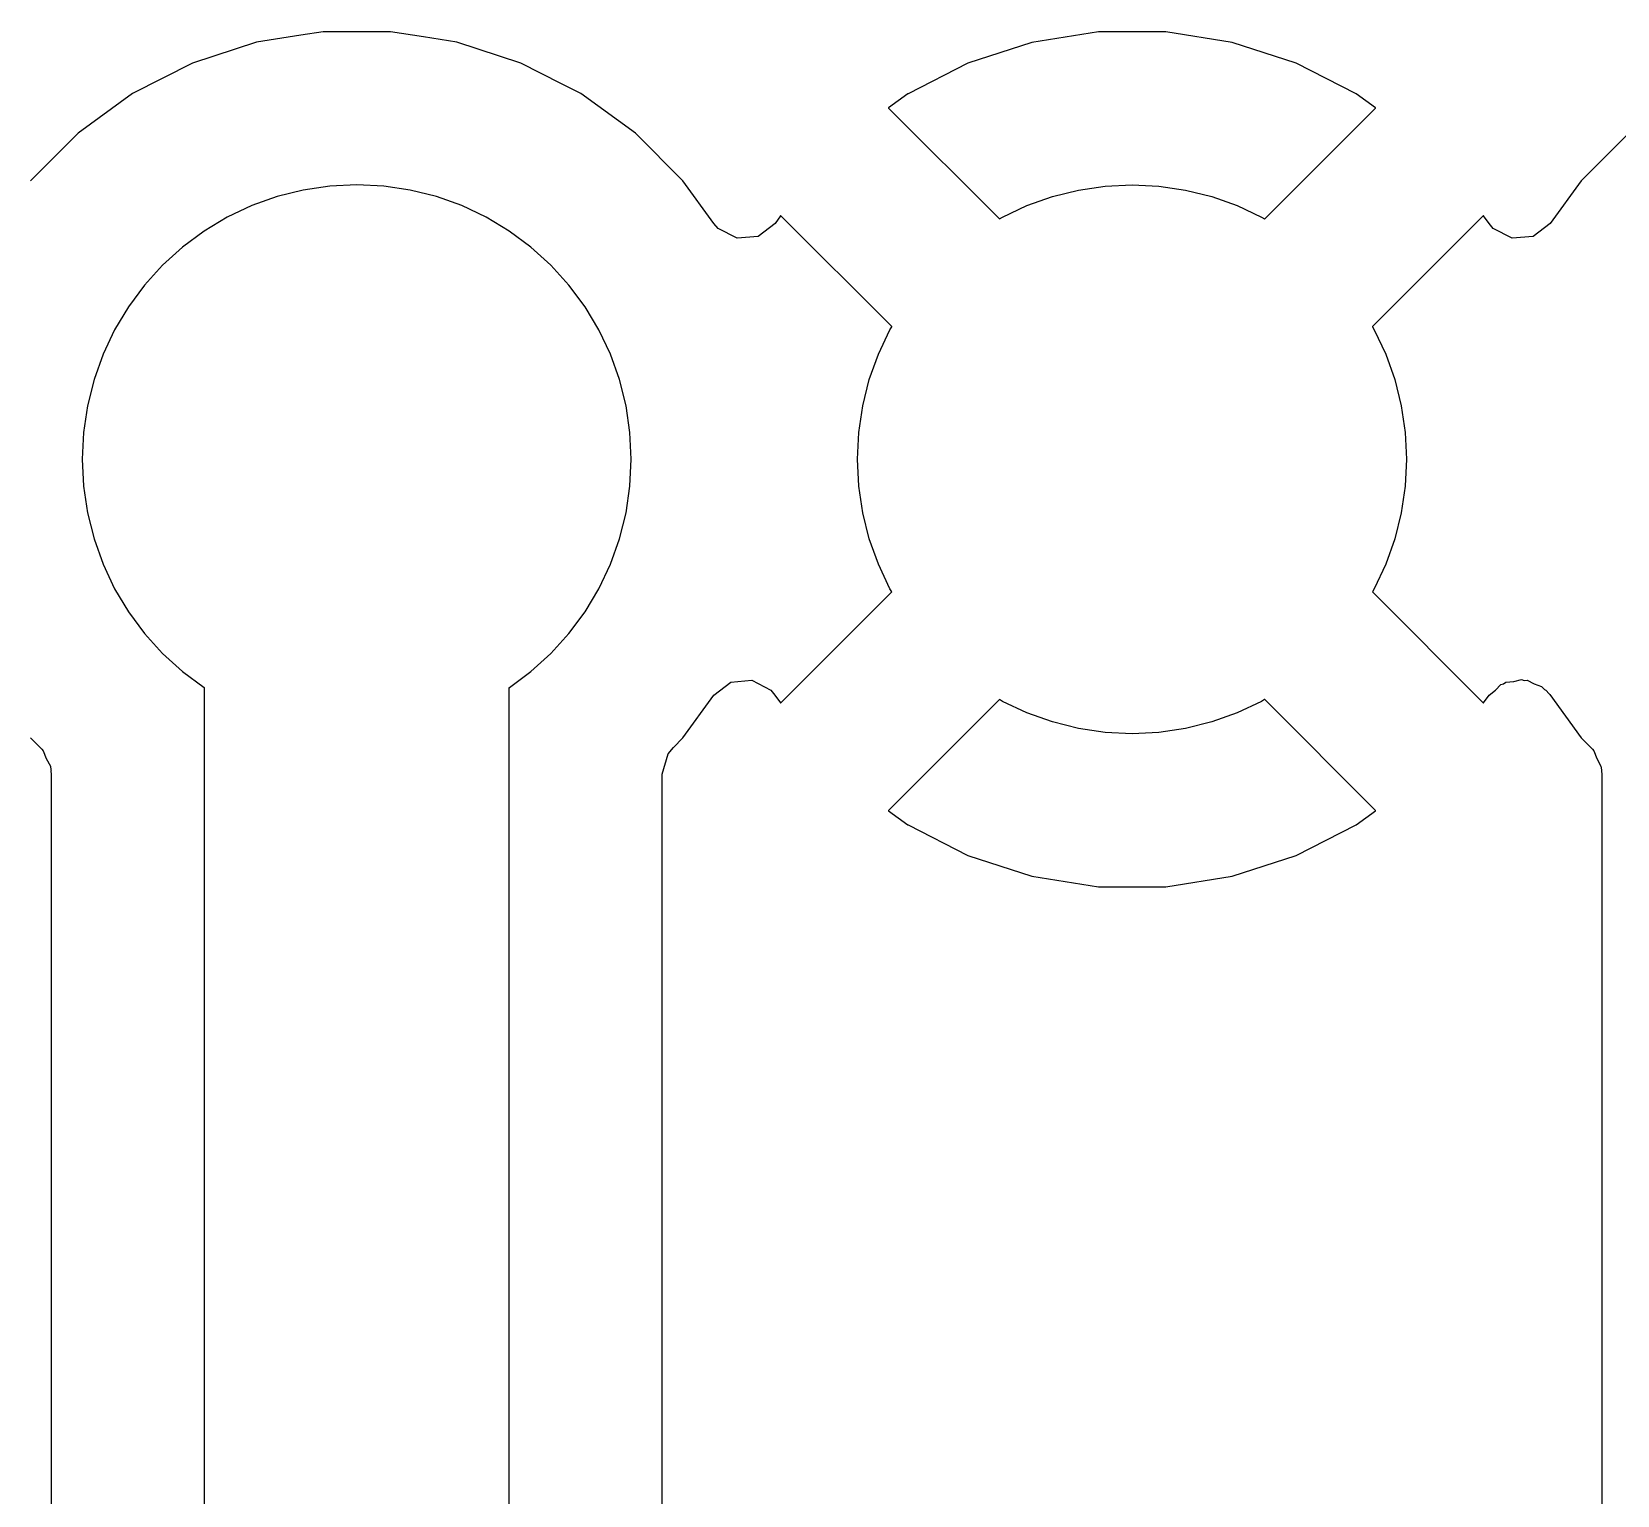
# Model space of a CAD drawing. Header units: metres. Extents: x 85.4 to 154.6, y -104.6 to -40.4.
# Drawn here: x 118.86 to 124.05, y -73.39 to -68.6 of the extents above; entities that cross this region are included whole.
import ezdxf

# ---------------------------------------------------------------- set-up
doc = ezdxf.new("R2010")
doc.units = ezdxf.units.M

msp = doc.modelspace()

# ---------------------------------------------------------------- linework, layer by layer
for points in [[(120.921, -76.4542), (120.921, -71.0315), (120.9406, -70.9647), (120.9572, -70.9441), (120.9886, -70.9127), (120.9886, -70.9127), (120.9886, -70.9127), (120.9886, -70.9127), (120.9886, -70.9127), (120.9886, -70.9127), (120.9886, -70.9127), (120.9886, -70.9127), (120.9886, -70.9127), (120.9886, -70.9127), (120.9886, -70.9127), (120.9886, -70.9127), (120.9886, -70.9127), (120.9886, -70.9127), (121.0904, -70.7727), (121.1455, -70.7301), (121.2148, -70.7242), (121.2764, -70.7567), (121.2902, -70.7726), (121.3085, -70.7978), (121.3085, -70.7978), (121.3085, -70.7978), (121.3085, -70.7978), (121.3085, -70.7978), (121.3085, -70.7978), (121.3086, -70.7978), (121.3086, -70.7978), (121.3086, -70.7979), (121.3086, -70.7979), (121.3086, -70.7979), (121.3086, -70.7979), (121.3086, -70.7979), (121.3086, -70.7979), (121.3086, -70.7979), (121.3086, -70.7979), (121.3086, -70.7979), (121.3086, -70.7979), (121.3086, -70.7979), (121.3086, -70.7979), (121.3086, -70.7979), (121.3086, -70.7979), (121.3086, -70.7979), (121.3087, -70.7979), (121.3087, -70.7979), (121.3087, -70.7979), (121.3087, -70.7979), (121.3087, -70.7979), (121.3087, -70.7979), (121.3087, -70.798), (121.3087, -70.798), (121.3087, -70.798), (121.3087, -70.798), (121.3087, -70.798), (121.3087, -70.798), (121.3087, -70.798), (121.3088, -70.798), (121.3088, -70.798), (121.3088, -70.798), (121.3088, -70.798), (121.3088, -70.798), (121.3088, -70.798), (121.3088, -70.798), (121.3088, -70.798), (121.3088, -70.798), (121.3088, -70.798), (121.3088, -70.798), (121.3088, -70.798), (121.3088, -70.798), (121.3088, -70.798), (121.3089, -70.798), (121.3089, -70.798), (121.3089, -70.798), (121.3089, -70.798), (121.3089, -70.798), (121.3089, -70.798), (121.3089, -70.798), (121.3089, -70.798), (121.3089, -70.798), (121.3089, -70.798), (121.3089, -70.798), (121.3089, -70.798), (121.309, -70.798), (121.309, -70.798), (121.309, -70.798), (121.309, -70.798), (121.309, -70.798), (121.309, -70.798), (121.309, -70.798), (121.309, -70.798), (121.309, -70.798), (121.309, -70.798), (121.309, -70.798), (121.309, -70.798), (121.309, -70.798), (121.3091, -70.798), (121.3091, -70.798), (121.3091, -70.798), (121.3091, -70.798), (121.3091, -70.798), (121.3091, -70.798), (121.3091, -70.798), (121.3091, -70.798), (121.3091, -70.798), (121.3091, -70.798), (121.3091, -70.798), (121.3091, -70.798), (121.3091, -70.798), (121.3091, -70.798), (121.3092, -70.798), (121.3092, -70.798), (121.3092, -70.798), (121.3092, -70.7979), (121.3092, -70.7979), (121.3092, -70.7979), (121.3092, -70.7979), (121.3092, -70.7979), (121.3092, -70.7979), (121.3092, -70.7979), (121.3092, -70.7979), (121.3092, -70.7979), (121.3092, -70.7979), (121.3092, -70.7979), (121.3092, -70.7979), (121.3093, -70.7979), (121.3093, -70.7979), (121.3093, -70.7979), (121.3093, -70.7979), (121.3093, -70.7979), (121.3093, -70.7979), (121.6726, -70.4346), (121.6726, -70.4346), (121.6726, -70.4346), (121.6726, -70.4345), (121.6726, -70.4345), (121.6726, -70.4345), (121.6726, -70.4345), (121.6726, -70.4345), (121.6726, -70.4345), (121.6726, -70.4345), (121.6726, -70.4345), (121.6726, -70.4345), (121.6726, -70.4345), (121.6726, -70.4345), (121.6727, -70.4345), (121.6727, -70.4345), (121.6727, -70.4345), (121.6727, -70.4345), (121.6727, -70.4344), (121.6727, -70.4344), (121.6727, -70.4344), (121.6727, -70.4344), (121.6727, -70.4344), (121.6727, -70.4344), (121.6727, -70.4344), (121.6727, -70.4344), (121.6727, -70.4344), (121.6727, -70.4344), (121.6727, -70.4344), (121.6727, -70.4344), (121.6727, -70.4344), (121.6727, -70.4344), (121.6727, -70.4344), (121.6727, -70.4343), (121.6727, -70.4343), (121.6727, -70.4343), (121.6727, -70.4343), (121.6727, -70.4343), (121.6727, -70.4343), (121.6727, -70.4343), (121.6727, -70.4343), (121.6727, -70.4343), (121.6727, -70.4343), (121.6727, -70.4343), (121.6727, -70.4343), (121.6727, -70.4342), (121.6727, -70.4342), (121.6727, -70.4342), (121.6727, -70.4342), (121.6727, -70.4342), (121.6727, -70.4342), (121.6727, -70.4342), (121.6727, -70.4342), (121.6727, -70.4342), (121.6727, -70.4342), (121.6727, -70.4342), (121.6727, -70.4342), (121.6727, -70.4342), (121.6727, -70.4342), (121.6727, -70.4341), (121.6727, -70.4341), (121.6727, -70.4341), (121.6727, -70.4341), (121.6727, -70.4341), (121.6727, -70.4341), (121.6727, -70.4341), (121.6727, -70.4341), (121.6727, -70.4341), (121.6727, -70.4341), (121.6727, -70.4341), (121.6727, -70.4341), (121.6727, -70.434), (121.6727, -70.434), (121.6727, -70.434), (121.6727, -70.434), (121.6727, -70.434), (121.6727, -70.434), (121.6727, -70.434), (121.6727, -70.434), (121.6727, -70.434), (121.6727, -70.434), (121.6727, -70.434), (121.6727, -70.434), (121.6727, -70.434), (121.6727, -70.434), (121.6727, -70.434), (121.6667, -70.424), (121.629, -70.3442), (121.5992, -70.2611), (121.5778, -70.1755), (121.5648, -70.0882), (121.5605, -70), (121.5648, -69.9118), (121.5778, -69.8245), (121.5992, -69.7389), (121.629, -69.6558), (121.6667, -69.576), (121.6727, -69.566), (121.6727, -69.566), (121.6727, -69.566), (121.6727, -69.566), (121.6727, -69.566), (121.6727, -69.566), (121.6727, -69.566), (121.6727, -69.566), (121.6727, -69.566), (121.6727, -69.566), (121.6727, -69.566), (121.6727, -69.566), (121.6727, -69.566), (121.6727, -69.566), (121.6727, -69.566), (121.6727, -69.5659), (121.6727, -69.5659), (121.6727, -69.5659), (121.6727, -69.5659), (121.6727, -69.5659), (121.6727, -69.5659), (121.6727, -69.5659), (121.6727, -69.5659), (121.6727, -69.5659), (121.6727, -69.5659), (121.6727, -69.5659), (121.6727, -69.5659), (121.6727, -69.5658), (121.6727, -69.5658), (121.6727, -69.5658), (121.6727, -69.5658), (121.6727, -69.5658), (121.6727, -69.5658), (121.6727, -69.5658), (121.6727, -69.5658), (121.6727, -69.5658), (121.6727, -69.5658), (121.6727, -69.5658), (121.6727, -69.5658), (121.6727, -69.5658), (121.6727, -69.5658), (121.6727, -69.5657), (121.6727, -69.5657), (121.6727, -69.5657), (121.6727, -69.5657), (121.6727, -69.5657), (121.6727, -69.5657), (121.6727, -69.5657), (121.6727, -69.5657), (121.6727, -69.5657), (121.6727, -69.5657), (121.6727, -69.5657), (121.6727, -69.5657), (121.6727, -69.5656), (121.6727, -69.5656), (121.6727, -69.5656), (121.6727, -69.5656), (121.6727, -69.5656), (121.6727, -69.5656), (121.6727, -69.5656), (121.6727, -69.5656), (121.6727, -69.5656), (121.6727, -69.5656), (121.6727, -69.5656), (121.6727, -69.5656), (121.6727, -69.5656), (121.6727, -69.5655), (121.6727, -69.5655), (121.6727, -69.5655), (121.6727, -69.5655), (121.6727, -69.5655), (121.6727, -69.5655), (121.6726, -69.5655), (121.6726, -69.5655), (121.6726, -69.5655), (121.6726, -69.5655), (121.6726, -69.5655), (121.6726, -69.5655), (121.6726, -69.5655), (121.6726, -69.5655), (121.6726, -69.5655), (121.6726, -69.5655), (121.6726, -69.5655), (121.6726, -69.5654), (121.6726, -69.5654), (121.6726, -69.5654), (121.3093, -69.2021), (121.3093, -69.2021), (121.3093, -69.2021), (121.3093, -69.2021), (121.3093, -69.2021), (121.3093, -69.2021), (121.3092, -69.2021), (121.3092, -69.2021), (121.3092, -69.2021), (121.3092, -69.2021), (121.3092, -69.2021), (121.3092, -69.2021), (121.3092, -69.2021), (121.3092, -69.2021), (121.3092, -69.2021), (121.3092, -69.2021), (121.3092, -69.2021), (121.3092, -69.2021), (121.3092, -69.202), (121.3092, -69.202), (121.3092, -69.202), (121.3091, -69.202), (121.3091, -69.202), (121.3091, -69.202), (121.3091, -69.202), (121.3091, -69.202), (121.3091, -69.202), (121.3091, -69.202), (121.3091, -69.202), (121.3091, -69.202), (121.3091, -69.202), (121.3091, -69.202), (121.3091, -69.202), (121.3091, -69.202), (121.3091, -69.202), (121.309, -69.202), (121.309, -69.202), (121.309, -69.202), (121.309, -69.202), (121.309, -69.202), (121.309, -69.202), (121.309, -69.202), (121.309, -69.202), (121.309, -69.202), (121.309, -69.202), (121.309, -69.202), (121.309, -69.202), (121.3089, -69.202), (121.3089, -69.202), (121.3089, -69.202), (121.3089, -69.202), (121.3089, -69.202), (121.3089, -69.202), (121.3089, -69.202), (121.3089, -69.202), (121.3089, -69.202), (121.3089, -69.202), (121.3089, -69.202), (121.3089, -69.202), (121.3089, -69.202), (121.3089, -69.202), (121.3088, -69.202), (121.3088, -69.202), (121.3088, -69.202), (121.3088, -69.202), (121.3088, -69.202), (121.3088, -69.202), (121.3088, -69.202), (121.3088, -69.202), (121.3088, -69.202), (121.3088, -69.202), (121.3088, -69.202), (121.3088, -69.202), (121.3088, -69.202), (121.3087, -69.202), (121.3087, -69.202), (121.3087, -69.202), (121.3087, -69.202), (121.3087, -69.202), (121.3087, -69.202), (121.3087, -69.202), (121.3087, -69.202), (121.3087, -69.202), (121.3087, -69.2021), (121.3087, -69.2021), (121.3087, -69.2021), (121.3087, -69.2021), (121.3087, -69.2021), (121.3087, -69.2021), (121.3086, -69.2021), (121.3086, -69.2021), (121.3086, -69.2021), (121.3086, -69.2021), (121.3086, -69.2021), (121.3086, -69.2021), (121.3086, -69.2021), (121.3086, -69.2021), (121.3086, -69.2021), (121.3086, -69.2021), (121.3086, -69.2021), (121.3086, -69.2021), (121.3086, -69.2021), (121.3086, -69.2021), (121.3086, -69.2021), (121.3086, -69.2022), (121.3086, -69.2022), (121.3085, -69.2022), (121.3085, -69.2022), (121.3085, -69.2022), (121.3085, -69.2022), (121.3085, -69.2022), (121.3085, -69.2022), (121.2903, -69.2273), (121.2351, -69.2699), (121.1658, -69.2758), (121.1042, -69.2433), (121.0904, -69.2274), (120.9887, -69.0873), (120.9886, -69.0873), (120.9886, -69.0873), (120.9886, -69.0873), (120.9886, -69.0873), (120.9886, -69.0873), (120.9886, -69.0873), (120.9886, -69.0873), (120.9886, -69.0873), (120.9886, -69.0873), (120.9886, -69.0873), (120.9886, -69.0873), (120.9886, -69.0873), (120.9886, -69.0873), (120.8327, -68.9314), (120.8327, -68.9314), (120.8327, -68.9314), (120.8327, -68.9314), (120.8327, -68.9314), (120.8327, -68.9314), (120.8327, -68.9314), (120.8327, -68.9314), (120.8327, -68.9314), (120.8327, -68.9314), (120.8327, -68.9314), (120.8327, -68.9314), (120.8327, -68.9314), (120.8327, -68.9314), (120.8327, -68.9313), (120.6543, -68.8018), (120.6543, -68.8018), (120.6543, -68.8018), (120.6543, -68.8018), (120.6543, -68.8018), (120.6543, -68.8018), (120.6543, -68.8018), (120.6543, -68.8018), (120.6543, -68.8018), (120.6543, -68.8017), (120.6543, -68.8017), (120.6542, -68.8017), (120.6542, -68.8017), (120.5913, -68.7697), (120.4578, -68.7017), (120.4578, -68.7017), (120.4578, -68.7017), (120.4578, -68.7017), (120.4578, -68.7017), (120.4578, -68.7016), (120.4578, -68.7016), (120.4578, -68.7016), (120.4578, -68.7016), (120.4578, -68.7016), (120.4578, -68.7016), (120.4578, -68.7016), (120.4578, -68.7016), (120.4578, -68.7016), (120.4578, -68.7016), (120.4578, -68.7016), (120.4578, -68.7016), (120.4578, -68.7016), (120.4578, -68.7016), (120.2481, -68.6335), (120.2481, -68.6335), (120.2481, -68.6335), (120.2481, -68.6335), (120.2481, -68.6335), (120.2481, -68.6335), (120.2481, -68.6335), (120.2481, -68.6335), (120.2481, -68.6335), (120.248, -68.6335), (120.248, -68.6335), (120.248, -68.6335), (120.248, -68.6335), (120.248, -68.6335), (120.1392, -68.6162), (120.0303, -68.599), (120.0303, -68.599), (120.0303, -68.599), (120.0303, -68.599), (120.0303, -68.599), (120.0303, -68.599), (120.0303, -68.599), (120.0303, -68.599), (120.0303, -68.599), (120.0302, -68.599), (120.0302, -68.599), (120.0302, -68.599), (120.0302, -68.599), (120.0302, -68.599), (119.8098, -68.599), (119.8098, -68.599), (119.8098, -68.599), (119.8098, -68.599), (119.8098, -68.599), (119.8097, -68.599), (119.8097, -68.599), (119.8097, -68.599), (119.8097, -68.599), (119.8097, -68.599), (119.8097, -68.599), (119.8097, -68.599), (119.8097, -68.599), (119.8097, -68.599), (119.7371, -68.6105), (119.592, -68.6335), (119.592, -68.6335), (119.592, -68.6335), (119.5919, -68.6335), (119.5919, -68.6335), (119.5919, -68.6335), (119.5919, -68.6335), (119.5919, -68.6335), (119.5919, -68.6335), (119.5919, -68.6335), (119.5919, -68.6335), (119.5919, -68.6335), (119.5919, -68.6335), (119.5919, -68.6335), (119.3822, -68.7016), (119.3822, -68.7016), (119.3822, -68.7016), (119.3822, -68.7016), (119.3822, -68.7016), (119.3822, -68.7016), (119.3822, -68.7016), (119.3822, -68.7016), (119.3822, -68.7016), (119.3822, -68.7016), (119.3822, -68.7016), (119.3822, -68.7016), (119.3822, -68.7016), (119.3822, -68.7016), (119.3822, -68.7017), (119.3822, -68.7017), (119.3822, -68.7017), (119.3822, -68.7017), (119.3822, -68.7017), (119.1857, -68.8017), (119.1857, -68.8017), (119.1857, -68.8017), (119.1857, -68.8018), (119.1857, -68.8018), (119.1857, -68.8018), (119.1857, -68.8018), (119.1857, -68.8018), (119.1857, -68.8018), (119.1857, -68.8018), (119.1857, -68.8018), (119.1857, -68.8018), (119.1857, -68.8018), (119.1857, -68.8018), (119.0073, -68.9313), (119.0073, -68.9314), (119.0073, -68.9314), (119.0073, -68.9314), (119.0073, -68.9314), (119.0073, -68.9314), (119.0073, -68.9314), (119.0073, -68.9314), (119.0073, -68.9314), (119.0073, -68.9314), (119.0073, -68.9314), (119.0073, -68.9314), (119.0073, -68.9314), (119.0073, -68.9314), (119.0073, -68.9314), (118.8514, -69.0873)], [(122.894, -69.2127), (122.894, -69.2127), (122.894, -69.2127), (122.894, -69.2127), (122.894, -69.2127), (122.894, -69.2127), (122.894, -69.2127), (122.894, -69.2127), (122.894, -69.2127), (122.894, -69.2127), (122.894, -69.2127), (122.894, -69.2127), (122.894, -69.2127), (122.894, -69.2127), (122.8941, -69.2127), (122.8941, -69.2127), (122.8941, -69.2127), (122.8941, -69.2127), (122.8941, -69.2127), (122.8941, -69.2127), (122.8941, -69.2127), (122.8941, -69.2127), (122.8941, -69.2127), (122.8941, -69.2127), (122.8941, -69.2127), (122.8941, -69.2127), (122.8942, -69.2127), (122.8942, -69.2127), (122.8942, -69.2127), (122.8942, -69.2127), (122.8942, -69.2127), (122.8942, -69.2127), (122.8942, -69.2127), (122.8942, -69.2127), (122.8942, -69.2127), (122.8942, -69.2127), (122.8942, -69.2127), (122.8942, -69.2127), (122.8942, -69.2127), (122.8942, -69.2127), (122.8943, -69.2127), (122.8943, -69.2127), (122.8943, -69.2127), (122.8943, -69.2127), (122.8943, -69.2127), (122.8943, -69.2127), (122.8943, -69.2127), (122.8943, -69.2127), (122.8943, -69.2127), (122.8943, -69.2127), (122.8943, -69.2127), (122.8943, -69.2127), (122.8944, -69.2127), (122.8944, -69.2127), (122.8944, -69.2127), (122.8944, -69.2127), (122.8944, -69.2127), (122.8944, -69.2127), (122.8944, -69.2127), (122.8944, -69.2127), (122.8944, -69.2127), (122.8944, -69.2127), (122.8944, -69.2127), (122.8944, -69.2127), (122.8944, -69.2127), (122.8944, -69.2127), (122.8944, -69.2127), (122.8945, -69.2127), (122.8945, -69.2127), (122.8945, -69.2127), (122.8945, -69.2127), (122.8945, -69.2127), (122.8945, -69.2127), (122.8945, -69.2126), (122.8945, -69.2126), (122.8945, -69.2126), (122.8945, -69.2126), (122.8945, -69.2126), (122.8945, -69.2126), (122.8945, -69.2126), (122.8945, -69.2126), (122.8945, -69.2126), (122.8946, -69.2126), (122.8946, -69.2126), (122.8946, -69.2126), (123.2579, -68.8493), (123.2579, -68.8493), (123.2579, -68.8493), (123.2579, -68.8493), (123.2579, -68.8493), (123.2579, -68.8493), (123.2579, -68.8493), (123.2579, -68.8493), (123.2579, -68.8492), (123.2579, -68.8492), (123.2579, -68.8492), (123.2579, -68.8492), (123.2579, -68.8492), (123.2579, -68.8492), (123.2579, -68.8492), (123.2579, -68.8492), (123.2579, -68.8492), (123.2579, -68.8492), (123.258, -68.8492), (123.258, -68.8492), (123.258, -68.8492), (123.258, -68.8491), (123.258, -68.8491), (123.258, -68.8491), (123.258, -68.8491), (123.258, -68.8491), (123.258, -68.8491), (123.258, -68.8491), (123.258, -68.8491), (123.258, -68.8491), (123.258, -68.8491), (123.258, -68.8491), (123.258, -68.8491), (123.258, -68.8491), (123.258, -68.8491), (123.258, -68.849), (123.258, -68.849), (123.258, -68.849), (123.258, -68.849), (123.258, -68.849), (123.258, -68.849), (123.258, -68.849), (123.258, -68.849), (123.258, -68.849), (123.258, -68.849), (123.258, -68.849), (123.258, -68.849), (123.258, -68.849), (123.258, -68.8489), (123.258, -68.8489), (123.258, -68.8489), (123.258, -68.8489), (123.258, -68.8489), (123.258, -68.8489), (123.258, -68.8489), (123.258, -68.8489), (123.258, -68.8489), (123.258, -68.8489), (123.258, -68.8489), (123.258, -68.8489), (123.258, -68.8488), (123.258, -68.8488), (123.258, -68.8488), (123.258, -68.8488), (123.258, -68.8488), (123.258, -68.8488), (123.258, -68.8488), (123.258, -68.8488), (123.258, -68.8488), (123.258, -68.8488), (123.258, -68.8488), (123.258, -68.8488), (123.258, -68.8488), (123.258, -68.8488), (123.258, -68.8487), (123.258, -68.8487), (123.258, -68.8487), (123.258, -68.8487), (123.258, -68.8487), (123.258, -68.8487), (123.258, -68.8487), (123.2579, -68.8487), (123.2579, -68.8487), (123.2579, -68.8487), (123.2579, -68.8487), (123.2579, -68.8487), (123.2579, -68.8487), (123.2579, -68.8486), (123.2579, -68.8486), (123.2579, -68.8486), (123.2579, -68.8486), (123.2579, -68.8486), (123.2579, -68.8486), (123.2579, -68.8486), (123.2579, -68.8486), (123.2579, -68.8486), (123.2579, -68.8486), (123.2579, -68.8486), (123.2579, -68.8486), (123.2579, -68.8486), (123.2579, -68.8486), (123.2579, -68.8486), (123.2578, -68.8486), (123.2578, -68.8486), (123.2578, -68.8485), (123.2578, -68.8485), (123.2578, -68.8485), (123.2578, -68.8485), (123.2578, -68.8485), (123.2578, -68.8485), (123.194, -68.8022), (123.194, -68.8022), (123.194, -68.8022), (123.194, -68.8022), (123.194, -68.8022), (123.194, -68.8022), (123.194, -68.8022), (123.194, -68.8022), (123.194, -68.8022), (123.194, -68.8022), (123.194, -68.8022), (123.194, -68.8022), (123.194, -68.8022), (123.194, -68.8022), (122.9976, -68.7021), (122.9976, -68.7021), (122.9976, -68.7021), (122.9976, -68.7021), (122.9976, -68.7021), (122.9976, -68.7021), (122.9976, -68.7021), (122.9976, -68.7021), (122.9976, -68.7021), (122.9976, -68.7021), (122.9976, -68.7021), (122.9976, -68.7021), (122.9976, -68.7021), (122.9976, -68.7021), (122.788, -68.634), (122.788, -68.634), (122.788, -68.634), (122.788, -68.634), (122.788, -68.634), (122.788, -68.634), (122.788, -68.634), (122.788, -68.634), (122.7879, -68.634), (122.7879, -68.634), (122.7879, -68.634), (122.7879, -68.634), (122.7879, -68.634), (122.7879, -68.634), (122.5703, -68.5995), (122.5702, -68.5995), (122.5702, -68.5995), (122.5702, -68.5995), (122.5702, -68.5995), (122.5702, -68.5995), (122.5702, -68.5995), (122.5702, -68.5995), (122.5702, -68.5995), (122.5702, -68.5995), (122.5702, -68.5995), (122.5702, -68.5995), (122.5702, -68.5995), (122.5702, -68.5995), (122.3498, -68.5995), (122.3498, -68.5995), (122.3498, -68.5995), (122.3498, -68.5995), (122.3498, -68.5995), (122.3498, -68.5995), (122.3498, -68.5995), (122.3498, -68.5995), (122.3498, -68.5995), (122.3498, -68.5995), (122.3498, -68.5995), (122.3498, -68.5995), (122.3498, -68.5995), (122.3497, -68.5995), (122.1321, -68.634), (122.1321, -68.634), (122.1321, -68.634), (122.1321, -68.634), (122.1321, -68.634), (122.1321, -68.634), (122.132, -68.634), (122.132, -68.634), (122.132, -68.634), (122.132, -68.634), (122.132, -68.634), (122.132, -68.634), (122.132, -68.634), (122.132, -68.634), (121.9224, -68.7021), (121.9224, -68.7021), (121.9224, -68.7021), (121.9224, -68.7021), (121.9224, -68.7021), (121.9224, -68.7021), (121.9224, -68.7021), (121.9224, -68.7021), (121.9224, -68.7021), (121.9224, -68.7021), (121.9224, -68.7021), (121.9224, -68.7021), (121.9224, -68.7021), (121.9224, -68.7021), (121.726, -68.8022), (121.726, -68.8022), (121.726, -68.8022), (121.726, -68.8022), (121.726, -68.8022), (121.726, -68.8022), (121.726, -68.8022), (121.726, -68.8022), (121.726, -68.8022), (121.726, -68.8022), (121.726, -68.8022), (121.7259, -68.8022), (121.7259, -68.8022), (121.7259, -68.8022), (121.6622, -68.8485), (121.6622, -68.8485), (121.6622, -68.8485), (121.6622, -68.8485), (121.6622, -68.8485), (121.6622, -68.8485), (121.6622, -68.8486), (121.6622, -68.8486), (121.6621, -68.8486), (121.6621, -68.8486), (121.6621, -68.8486), (121.6621, -68.8486), (121.6621, -68.8486), (121.6621, -68.8486), (121.6621, -68.8486), (121.6621, -68.8486), (121.6621, -68.8486), (121.6621, -68.8486), (121.6621, -68.8486), (121.6621, -68.8486), (121.6621, -68.8486), (121.6621, -68.8486), (121.6621, -68.8486), (121.6621, -68.8487), (121.6621, -68.8487), (121.6621, -68.8487), (121.6621, -68.8487), (121.662, -68.8487), (121.662, -68.8487), (121.662, -68.8487), (121.662, -68.8487), (121.662, -68.8487), (121.662, -68.8487), (121.662, -68.8487), (121.662, -68.8487), (121.662, -68.8487), (121.662, -68.8487), (121.662, -68.8487), (121.662, -68.8488), (121.662, -68.8488), (121.662, -68.8488), (121.662, -68.8488), (121.662, -68.8488), (121.662, -68.8488), (121.662, -68.8488), (121.662, -68.8488), (121.662, -68.8488), (121.662, -68.8488), (121.662, -68.8488), (121.662, -68.8488), (121.662, -68.8488), (121.662, -68.8489), (121.662, -68.8489), (121.662, -68.8489), (121.662, -68.8489), (121.662, -68.8489), (121.662, -68.8489), (121.662, -68.8489), (121.662, -68.8489), (121.662, -68.8489), (121.662, -68.8489), (121.662, -68.8489), (121.662, -68.8489), (121.662, -68.8489), (121.662, -68.8489), (121.662, -68.849), (121.662, -68.849), (121.662, -68.849), (121.662, -68.849), (121.662, -68.849), (121.662, -68.849), (121.662, -68.849), (121.662, -68.849), (121.662, -68.849), (121.662, -68.849), (121.662, -68.849), (121.662, -68.849), (121.662, -68.8491), (121.662, -68.8491), (121.662, -68.8491), (121.662, -68.8491), (121.662, -68.8491), (121.662, -68.8491), (121.662, -68.8491), (121.662, -68.8491), (121.662, -68.8491), (121.662, -68.8491), (121.662, -68.8491), (121.662, -68.8491), (121.662, -68.8491), (121.662, -68.8491), (121.662, -68.8492), (121.662, -68.8492), (121.662, -68.8492), (121.662, -68.8492), (121.6621, -68.8492), (121.6621, -68.8492), (121.6621, -68.8492), (121.6621, -68.8492), (121.6621, -68.8492), (121.6621, -68.8492), (121.6621, -68.8492), (121.6621, -68.8492), (121.6621, -68.8492), (121.6621, -68.8493), (121.6621, -68.8493), (121.6621, -68.8493), (121.6621, -68.8493), (121.6621, -68.8493), (121.6621, -68.8493), (121.6621, -68.8493), (121.6621, -68.8493), (122.0254, -69.2126), (122.0254, -69.2126), (122.0254, -69.2126), (122.0255, -69.2126), (122.0255, -69.2126), (122.0255, -69.2126), (122.0255, -69.2126), (122.0255, -69.2126), (122.0255, -69.2126), (122.0255, -69.2126), (122.0255, -69.2126), (122.0255, -69.2126), (122.0255, -69.2127), (122.0255, -69.2127), (122.0255, -69.2127), (122.0255, -69.2127), (122.0255, -69.2127), (122.0255, -69.2127), (122.0255, -69.2127), (122.0255, -69.2127), (122.0256, -69.2127), (122.0256, -69.2127), (122.0256, -69.2127), (122.0256, -69.2127), (122.0256, -69.2127), (122.0256, -69.2127), (122.0256, -69.2127), (122.0256, -69.2127), (122.0256, -69.2127), (122.0256, -69.2127), (122.0256, -69.2127), (122.0256, -69.2127), (122.0256, -69.2127), (122.0257, -69.2127), (122.0257, -69.2127), (122.0257, -69.2127), (122.0257, -69.2127), (122.0257, -69.2127), (122.0257, -69.2127), (122.0257, -69.2127), (122.0257, -69.2127), (122.0257, -69.2127), (122.0257, -69.2127), (122.0257, -69.2127), (122.0257, -69.2127), (122.0258, -69.2127), (122.0258, -69.2127), (122.0258, -69.2127), (122.0258, -69.2127), (122.0258, -69.2127), (122.0258, -69.2127), (122.0258, -69.2127), (122.0258, -69.2127), (122.0258, -69.2127), (122.0258, -69.2127), (122.0258, -69.2127), (122.0258, -69.2127), (122.0258, -69.2127), (122.0258, -69.2127), (122.0259, -69.2127), (122.0259, -69.2127), (122.0259, -69.2127), (122.0259, -69.2127), (122.0259, -69.2127), (122.0259, -69.2127), (122.0259, -69.2127), (122.0259, -69.2127), (122.0259, -69.2127), (122.0259, -69.2127), (122.0259, -69.2127), (122.0259, -69.2127), (122.026, -69.2127), (122.026, -69.2127), (122.026, -69.2127), (122.026, -69.2127), (122.026, -69.2127), (122.026, -69.2127), (122.026, -69.2127), (122.026, -69.2127), (122.026, -69.2127), (122.026, -69.2127), (122.026, -69.2127), (122.026, -69.2127), (122.026, -69.2127), (122.026, -69.2127), (122.026, -69.2127), (122.036, -69.2067), (122.1158, -69.169), (122.1989, -69.1392), (122.2845, -69.1178), (122.3718, -69.1048), (122.46, -69.1005), (122.5482, -69.1048), (122.6355, -69.1178), (122.7211, -69.1392), (122.8042, -69.169), (122.884, -69.2067), (122.894, -69.2127), (122.894, -69.2127)], [(124.0873, -68.9314), (123.9314, -69.0873), (123.9314, -69.0873), (123.9314, -69.0873), (123.9314, -69.0873), (123.9314, -69.0873), (123.9314, -69.0873), (123.9314, -69.0873), (123.9314, -69.0873), (123.9314, -69.0873), (123.9314, -69.0873), (123.9314, -69.0873), (123.9314, -69.0873), (123.9314, -69.0873), (123.9314, -69.0873), (123.8296, -69.2273), (123.7745, -69.2699), (123.7052, -69.2758), (123.6436, -69.2433), (123.6298, -69.2274), (123.6115, -69.2022), (123.6115, -69.2022), (123.6115, -69.2022), (123.6115, -69.2022), (123.6115, -69.2022), (123.6114, -69.2022), (123.6114, -69.2022), (123.6114, -69.2022), (123.6114, -69.2021), (123.6114, -69.2021), (123.6114, -69.2021), (123.6114, -69.2021), (123.6114, -69.2021), (123.6114, -69.2021), (123.6114, -69.2021), (123.6114, -69.2021), (123.6114, -69.2021), (123.6114, -69.2021), (123.6114, -69.2021), (123.6114, -69.2021), (123.6114, -69.2021), (123.6114, -69.2021), (123.6114, -69.2021), (123.6113, -69.2021), (123.6113, -69.2021), (123.6113, -69.2021), (123.6113, -69.2021), (123.6113, -69.2021), (123.6113, -69.2021), (123.6113, -69.202), (123.6113, -69.202), (123.6113, -69.202), (123.6113, -69.202), (123.6113, -69.202), (123.6113, -69.202), (123.6113, -69.202), (123.6113, -69.202), (123.6113, -69.202), (123.6112, -69.202), (123.6112, -69.202), (123.6112, -69.202), (123.6112, -69.202), (123.6112, -69.202), (123.6112, -69.202), (123.6112, -69.202), (123.6112, -69.202), (123.6112, -69.202), (123.6112, -69.202), (123.6112, -69.202), (123.6112, -69.202), (123.6111, -69.202), (123.6111, -69.202), (123.6111, -69.202), (123.6111, -69.202), (123.6111, -69.202), (123.6111, -69.202), (123.6111, -69.202), (123.6111, -69.202), (123.6111, -69.202), (123.6111, -69.202), (123.6111, -69.202), (123.6111, -69.202), (123.6111, -69.202), (123.6111, -69.202), (123.6111, -69.202), (123.611, -69.202), (123.611, -69.202), (123.611, -69.202), (123.611, -69.202), (123.611, -69.202), (123.611, -69.202), (123.611, -69.202), (123.611, -69.202), (123.611, -69.202), (123.611, -69.202), (123.611, -69.202), (123.611, -69.202), (123.6109, -69.202), (123.6109, -69.202), (123.6109, -69.202), (123.6109, -69.202), (123.6109, -69.202), (123.6109, -69.202), (123.6109, -69.202), (123.6109, -69.202), (123.6109, -69.202), (123.6109, -69.202), (123.6109, -69.202), (123.6109, -69.202), (123.6109, -69.202), (123.6109, -69.202), (123.6108, -69.202), (123.6108, -69.202), (123.6108, -69.202), (123.6108, -69.2021), (123.6108, -69.2021), (123.6108, -69.2021), (123.6108, -69.2021), (123.6108, -69.2021), (123.6108, -69.2021), (123.6108, -69.2021), (123.6108, -69.2021), (123.6108, -69.2021), (123.6108, -69.2021), (123.6107, -69.2021), (123.6107, -69.2021), (123.6107, -69.2021), (123.6107, -69.2021), (123.6107, -69.2021), (123.6107, -69.2021), (123.6107, -69.2021), (123.6107, -69.2021), (123.2474, -69.5654), (123.2474, -69.5654), (123.2474, -69.5654), (123.2474, -69.5655), (123.2474, -69.5655), (123.2474, -69.5655), (123.2474, -69.5655), (123.2474, -69.5655), (123.2474, -69.5655), (123.2474, -69.5655), (123.2474, -69.5655), (123.2474, -69.5655), (123.2473, -69.5655), (123.2473, -69.5655), (123.2473, -69.5655), (123.2473, -69.5655), (123.2473, -69.5655), (123.2473, -69.5655), (123.2473, -69.5655), (123.2473, -69.5655), (123.2473, -69.5656), (123.2473, -69.5656), (123.2473, -69.5656), (123.2473, -69.5656), (123.2473, -69.5656), (123.2473, -69.5656), (123.2473, -69.5656), (123.2473, -69.5656), (123.2473, -69.5656), (123.2473, -69.5656), (123.2473, -69.5656), (123.2473, -69.5656), (123.2473, -69.5656), (123.2473, -69.5657), (123.2473, -69.5657), (123.2473, -69.5657), (123.2473, -69.5657), (123.2473, -69.5657), (123.2473, -69.5657), (123.2473, -69.5657), (123.2473, -69.5657), (123.2473, -69.5657), (123.2473, -69.5657), (123.2473, -69.5657), (123.2473, -69.5657), (123.2473, -69.5658), (123.2473, -69.5658), (123.2473, -69.5658), (123.2473, -69.5658), (123.2473, -69.5658), (123.2473, -69.5658), (123.2473, -69.5658), (123.2473, -69.5658), (123.2473, -69.5658), (123.2473, -69.5658), (123.2473, -69.5658), (123.2473, -69.5658), (123.2473, -69.5658), (123.2473, -69.5658), (123.2473, -69.5659), (123.2473, -69.5659), (123.2473, -69.5659), (123.2473, -69.5659), (123.2473, -69.5659), (123.2473, -69.5659), (123.2473, -69.5659), (123.2473, -69.5659), (123.2473, -69.5659), (123.2473, -69.5659), (123.2473, -69.5659), (123.2473, -69.5659), (123.2473, -69.5659), (123.2473, -69.566), (123.2473, -69.566), (123.2473, -69.566), (123.2473, -69.566), (123.2473, -69.566), (123.2473, -69.566), (123.2473, -69.566), (123.2473, -69.566), (123.2473, -69.566), (123.2473, -69.566), (123.2473, -69.566), (123.2473, -69.566), (123.2473, -69.566), (123.2473, -69.566), (123.2533, -69.576), (123.291, -69.6558), (123.3208, -69.7389), (123.3422, -69.8245), (123.3552, -69.9118), (123.3595, -70), (123.3552, -70.0882), (123.3422, -70.1755), (123.3208, -70.2611), (123.291, -70.3442), (123.2533, -70.424), (123.2473, -70.434), (123.2473, -70.434)], [(120.4198, -76.7128), (120.4198, -70.7481), (120.4198, -70.7481), (120.4198, -70.7481), (120.4198, -70.7481), (120.4198, -70.7481), (120.4198, -70.7481), (120.4198, -70.7481), (120.4198, -70.7481), (120.4198, -70.7481), (120.4198, -70.7481), (120.4198, -70.7481), (120.4198, -70.7481), (120.4198, -70.7481), (120.4198, -70.7481), (120.4198, -70.748), (120.4198, -70.748), (120.4198, -70.748), (120.4198, -70.748), (120.4198, -70.748), (120.4198, -70.748), (120.4198, -70.748), (120.4198, -70.748), (120.4198, -70.748), (120.4198, -70.748), (120.4198, -70.748), (120.4198, -70.748), (120.4198, -70.748), (120.4198, -70.7479), (120.4198, -70.7479), (120.4198, -70.7479), (120.4198, -70.7479), (120.4198, -70.7479), (120.4198, -70.7479), (120.4198, -70.7479), (120.4198, -70.7479), (120.4198, -70.7479), (120.4198, -70.7479), (120.4198, -70.7479), (120.4198, -70.7479), (120.4198, -70.7479), (120.4198, -70.7479), (120.4198, -70.7479), (120.4199, -70.7478), (120.4199, -70.7478), (120.4199, -70.7478), (120.4199, -70.7478), (120.4199, -70.7478), (120.4199, -70.7478), (120.4199, -70.7478), (120.4199, -70.7478), (120.4199, -70.7478), (120.4199, -70.7478), (120.4199, -70.7478), (120.4199, -70.7478), (120.4199, -70.7478), (120.4199, -70.7478), (120.4199, -70.7478), (120.4199, -70.7478), (120.4199, -70.7478), (120.4199, -70.7478), (120.4199, -70.7478), (120.42, -70.7477), (120.4906, -70.6953), (120.556, -70.636), (120.6153, -70.5706), (120.6679, -70.4997), (120.7133, -70.424), (120.751, -70.3442), (120.7808, -70.2611), (120.8022, -70.1755), (120.8152, -70.0882), (120.8195, -70), (120.8152, -69.9118), (120.8022, -69.8245), (120.7808, -69.7389), (120.751, -69.6558), (120.7133, -69.576), (120.6679, -69.5003), (120.6153, -69.4294), (120.556, -69.364), (120.4906, -69.3047), (120.4197, -69.2521), (120.344, -69.2067), (120.2642, -69.169), (120.1811, -69.1392), (120.0955, -69.1178), (120.0082, -69.1048), (119.92, -69.1005), (119.8318, -69.1048), (119.7445, -69.1178), (119.6589, -69.1392), (119.5758, -69.169), (119.496, -69.2067), (119.4203, -69.2521), (119.3494, -69.3047), (119.284, -69.364), (119.2247, -69.4294), (119.1721, -69.5003), (119.1267, -69.576), (119.089, -69.6558), (119.0592, -69.7389), (119.0378, -69.8245), (119.0248, -69.9118), (119.0205, -70), (119.0248, -70.0882), (119.0378, -70.1755), (119.0592, -70.2611), (119.089, -70.3442), (119.1267, -70.424), (119.1721, -70.4997), (119.2247, -70.5706), (119.284, -70.636), (119.3494, -70.6953), (119.42, -70.7477), (119.4201, -70.7478), (119.4201, -70.7478), (119.4201, -70.7478), (119.4201, -70.7478), (119.4201, -70.7478), (119.4201, -70.7478), (119.4201, -70.7478), (119.4201, -70.7478), (119.4201, -70.7478), (119.4201, -70.7478), (119.4201, -70.7478), (119.4201, -70.7478), (119.4201, -70.7478), (119.4201, -70.7478), (119.4201, -70.7478), (119.4201, -70.7478), (119.4201, -70.7478), (119.4201, -70.7478), (119.4201, -70.7478), (119.4202, -70.7479), (119.4202, -70.7479), (119.4202, -70.7479), (119.4202, -70.7479), (119.4202, -70.7479), (119.4202, -70.7479), (119.4202, -70.7479), (119.4202, -70.7479), (119.4202, -70.7479), (119.4202, -70.7479), (119.4202, -70.7479), (119.4202, -70.7479), (119.4202, -70.7479), (119.4202, -70.7479), (119.4202, -70.7479), (119.4202, -70.748), (119.4202, -70.748), (119.4202, -70.748), (119.4202, -70.748), (119.4202, -70.748), (119.4202, -70.748), (119.4202, -70.748), (119.4202, -70.748), (119.4202, -70.748), (119.4202, -70.748), (119.4202, -70.748), (119.4202, -70.748), (119.4202, -70.748), (119.4202, -70.7481), (119.4202, -70.7481), (119.4202, -70.7481), (119.4202, -70.7481), (119.4202, -70.7481), (119.4202, -70.7481), (119.4202, -70.7481), (119.4202, -70.7481), (119.4202, -70.7481), (119.4202, -70.7481), (119.4202, -70.7481), (119.4202, -70.7481), (119.4202, -70.7481)], [(123.2473, -70.434), (123.2473, -70.434), (123.2473, -70.434), (123.2473, -70.434), (123.2473, -70.434), (123.2473, -70.434), (123.2473, -70.434), (123.2473, -70.434), (123.2473, -70.434), (123.2473, -70.434), (123.2473, -70.434), (123.2473, -70.434), (123.2473, -70.434), (123.2473, -70.4341), (123.2473, -70.4341), (123.2473, -70.4341), (123.2473, -70.4341), (123.2473, -70.4341), (123.2473, -70.4341), (123.2473, -70.4341), (123.2473, -70.4341), (123.2473, -70.4341), (123.2473, -70.4341), (123.2473, -70.4341), (123.2473, -70.4341), (123.2473, -70.4341), (123.2473, -70.4342), (123.2473, -70.4342), (123.2473, -70.4342), (123.2473, -70.4342), (123.2473, -70.4342), (123.2473, -70.4342), (123.2473, -70.4342), (123.2473, -70.4342), (123.2473, -70.4342), (123.2473, -70.4342), (123.2473, -70.4342), (123.2473, -70.4342), (123.2473, -70.4342), (123.2473, -70.4342), (123.2473, -70.4343), (123.2473, -70.4343), (123.2473, -70.4343), (123.2473, -70.4343), (123.2473, -70.4343), (123.2473, -70.4343), (123.2473, -70.4343), (123.2473, -70.4343), (123.2473, -70.4343), (123.2473, -70.4343), (123.2473, -70.4343), (123.2473, -70.4343), (123.2473, -70.4344), (123.2473, -70.4344), (123.2473, -70.4344), (123.2473, -70.4344), (123.2473, -70.4344), (123.2473, -70.4344), (123.2473, -70.4344), (123.2473, -70.4344), (123.2473, -70.4344), (123.2473, -70.4344), (123.2473, -70.4344), (123.2473, -70.4344), (123.2473, -70.4344), (123.2473, -70.4345), (123.2473, -70.4345), (123.2473, -70.4345), (123.2473, -70.4345), (123.2473, -70.4345), (123.2473, -70.4345), (123.2473, -70.4345), (123.2473, -70.4345), (123.2474, -70.4345), (123.2474, -70.4345), (123.2474, -70.4345), (123.2474, -70.4345), (123.2474, -70.4345), (123.2474, -70.4345), (123.2474, -70.4345), (123.2474, -70.4345), (123.2474, -70.4345), (123.2474, -70.4346), (123.2474, -70.4346), (123.2474, -70.4346), (123.6107, -70.7979), (123.6107, -70.7979), (123.6107, -70.7979), (123.6107, -70.7979), (123.6107, -70.7979), (123.6107, -70.7979), (123.6107, -70.7979), (123.6107, -70.7979), (123.6108, -70.7979), (123.6108, -70.7979), (123.6108, -70.7979), (123.6108, -70.7979), (123.6108, -70.7979), (123.6108, -70.7979), (123.6108, -70.7979), (123.6108, -70.7979), (123.6108, -70.7979), (123.6108, -70.7979), (123.6108, -70.798), (123.6108, -70.798), (123.6108, -70.798), (123.6109, -70.798), (123.6109, -70.798), (123.6109, -70.798), (123.6109, -70.798), (123.6109, -70.798), (123.6109, -70.798), (123.6109, -70.798), (123.6109, -70.798), (123.6109, -70.798), (123.6109, -70.798), (123.6109, -70.798), (123.6109, -70.798), (123.6109, -70.798), (123.6109, -70.798), (123.611, -70.798), (123.611, -70.798), (123.611, -70.798), (123.611, -70.798), (123.611, -70.798), (123.611, -70.798), (123.611, -70.798), (123.611, -70.798), (123.611, -70.798), (123.611, -70.798), (123.611, -70.798), (123.611, -70.798), (123.6111, -70.798), (123.6111, -70.798), (123.6111, -70.798), (123.6111, -70.798), (123.6111, -70.798), (123.6111, -70.798), (123.6111, -70.798), (123.6111, -70.798), (123.6111, -70.798), (123.6111, -70.798), (123.6111, -70.798), (123.6111, -70.798), (123.6112, -70.798), (123.6112, -70.798), (123.6112, -70.798), (123.6112, -70.798), (123.6112, -70.798), (123.6112, -70.798), (123.6112, -70.798), (123.6112, -70.798), (123.6112, -70.798), (123.6112, -70.798), (123.6112, -70.798), (123.6112, -70.798), (123.6112, -70.798), (123.6113, -70.798), (123.6113, -70.798), (123.6113, -70.798), (123.6113, -70.798), (123.6113, -70.798), (123.6113, -70.798), (123.6113, -70.798), (123.6113, -70.798), (123.6113, -70.7979), (123.6113, -70.7979), (123.6113, -70.7979), (123.6113, -70.7979), (123.6113, -70.7979), (123.6113, -70.7979), (123.6114, -70.7979), (123.6114, -70.7979), (123.6114, -70.7979), (123.6114, -70.7979), (123.6114, -70.7979), (123.6114, -70.7979), (123.6114, -70.7979), (123.6114, -70.7979), (123.6114, -70.7979), (123.6114, -70.7979), (123.6114, -70.7979), (123.6114, -70.7979), (123.6114, -70.7979), (123.6114, -70.7978), (123.6114, -70.7978), (123.6114, -70.7978), (123.6115, -70.7978), (123.6115, -70.7978), (123.6115, -70.7978), (123.6115, -70.7978), (123.6115, -70.7978), (123.6115, -70.7978), (123.6115, -70.7978), (123.6115, -70.7978), (123.6115, -70.7978), (123.6297, -70.7727), (123.6503, -70.7568), (123.6503, -70.7568), (123.6503, -70.7568), (123.6503, -70.7568), (123.6503, -70.7568), (123.6503, -70.7568), (123.6503, -70.7568), (123.6503, -70.7568), (123.6503, -70.7568), (123.6503, -70.7568), (123.6503, -70.7568), (123.6503, -70.7568), (123.6503, -70.7568), (123.6503, -70.7568), (123.6682, -70.7381), (123.6773, -70.7359), (123.6773, -70.7359), (123.6773, -70.7359), (123.6773, -70.7359), (123.6773, -70.7359), (123.6773, -70.7359), (123.6773, -70.7359), (123.6773, -70.7359), (123.6774, -70.7359), (123.6774, -70.7359), (123.6774, -70.7359), (123.6774, -70.7359), (123.6774, -70.7359), (123.6774, -70.7359), (123.6774, -70.7359), (123.6774, -70.7359), (123.6774, -70.7359), (123.6774, -70.7359), (123.6774, -70.7359), (123.6774, -70.7359), (123.6774, -70.7359), (123.6775, -70.7359), (123.6775, -70.7359), (123.6775, -70.7359), (123.6775, -70.7359), (123.6775, -70.7359), (123.6849, -70.7301), (123.7106, -70.7279), (123.7106, -70.7279), (123.7106, -70.7279), (123.7107, -70.7279), (123.7107, -70.7279), (123.7107, -70.7279), (123.7107, -70.7279), (123.7107, -70.7279), (123.7107, -70.7279), (123.7107, -70.7279), (123.7107, -70.7279), (123.7107, -70.7279), (123.7107, -70.7279), (123.7107, -70.7279), (123.7358, -70.7219), (123.7447, -70.725), (123.7447, -70.725), (123.7447, -70.725), (123.7447, -70.725), (123.7447, -70.725), (123.7447, -70.725), (123.7447, -70.725), (123.7447, -70.725), (123.7447, -70.725), (123.7448, -70.725), (123.7448, -70.725), (123.7448, -70.725), (123.7448, -70.725), (123.7448, -70.725), (123.7448, -70.725), (123.7448, -70.725), (123.7448, -70.725), (123.7448, -70.725), (123.7448, -70.725), (123.7448, -70.725), (123.7448, -70.725), (123.7449, -70.725), (123.7449, -70.725), (123.7449, -70.725), (123.7449, -70.725), (123.7449, -70.725), (123.7542, -70.7242), (123.7771, -70.7362), (123.7771, -70.7362), (123.7771, -70.7362), (123.7771, -70.7363), (123.7771, -70.7363), (123.7771, -70.7363), (123.7771, -70.7363), (123.7771, -70.7363), (123.7771, -70.7363), (123.7771, -70.7363), (123.7771, -70.7363), (123.7771, -70.7363), (123.7771, -70.7363), (123.7771, -70.7363), (123.8016, -70.7448), (123.8109, -70.7541), (123.8109, -70.7541), (123.8109, -70.7541), (123.811, -70.7541), (123.811, -70.7541), (123.811, -70.7541), (123.811, -70.7541), (123.811, -70.7541), (123.811, -70.7541), (123.811, -70.7541), (123.811, -70.7541), (123.811, -70.7541), (123.811, -70.7542), (123.811, -70.7542), (123.811, -70.7542), (123.811, -70.7542), (123.811, -70.7542), (123.811, -70.7542), (123.811, -70.7542), (123.8111, -70.7542), (123.8158, -70.7567), (123.8269, -70.7691), (123.8283, -70.7708), (123.9314, -70.9127), (123.9314, -70.9127), (123.9314, -70.9127), (123.9314, -70.9127), (123.9314, -70.9127), (123.9314, -70.9127), (123.9314, -70.9127), (123.9314, -70.9127), (123.9314, -70.9127), (123.9314, -70.9127), (123.9314, -70.9127), (123.9314, -70.9127), (123.9314, -70.9127), (123.9314, -70.9127), (123.9681, -70.9494), (123.9727, -70.9553), (123.9829, -70.981), (123.9829, -70.981), (123.9829, -70.981), (123.9829, -70.981), (123.9829, -70.981), (123.9829, -70.981), (123.9829, -70.981), (123.9829, -70.981), (123.9962, -71.0053), (123.9975, -71.0176), (123.9975, -71.0176), (123.9975, -71.0176), (123.9975, -71.0176), (123.9975, -71.0176), (123.9975, -71.0176), (123.9975, -71.0176), (123.9975, -71.0176), (123.9975, -71.0176), (123.9975, -71.0177), (123.9975, -71.0177), (123.9975, -71.0177), (123.9975, -71.0177), (123.9975, -71.0177), (123.9975, -71.0177), (123.9975, -71.0177), (123.9975, -71.0177), (123.9975, -71.0177), (123.9975, -71.0177), (123.9975, -71.0177), (123.9984, -71.02), (123.998, -71.0222), (123.998, -71.0222), (123.998, -71.0222), (123.998, -71.0222), (123.998, -71.0222), (123.998, -71.0222), (123.998, -71.0222), (123.998, -71.0222), (123.998, -71.0222), (123.998, -71.0223), (123.998, -71.0223), (123.998, -71.0223), (123.998, -71.0223), (123.998, -71.0223), (123.998, -71.0223), (123.998, -71.0223), (123.998, -71.0223), (123.998, -71.0223), (123.998, -71.0223), (123.998, -71.0223), (123.999, -71.0315), (123.999, -73.6985)], [(119.4202, -70.7481), (119.4202, -70.7481), (119.4202, -76.92), (119.4227, -76.969), (119.4299, -77.0175), (119.4418, -77.0651), (119.4583, -77.1112), (119.4793, -77.1556), (119.5045, -77.1976), (119.5337, -77.237), (119.5666, -77.2734), (128.6966, -86.4034)], [(122.026, -70.7873), (122.026, -70.7873), (122.026, -70.7873), (122.026, -70.7873), (122.026, -70.7873), (122.026, -70.7873), (122.026, -70.7873), (122.026, -70.7873), (122.026, -70.7873), (122.026, -70.7873), (122.026, -70.7873), (122.026, -70.7873), (122.026, -70.7873), (122.0259, -70.7873), (122.0259, -70.7873), (122.0259, -70.7873), (122.0259, -70.7873), (122.0259, -70.7873), (122.0259, -70.7873), (122.0259, -70.7873), (122.0259, -70.7873), (122.0259, -70.7873), (122.0259, -70.7873), (122.0259, -70.7873), (122.0259, -70.7873), (122.0258, -70.7873), (122.0258, -70.7873), (122.0258, -70.7873), (122.0258, -70.7873), (122.0258, -70.7873), (122.0258, -70.7873), (122.0258, -70.7873), (122.0258, -70.7873), (122.0258, -70.7873), (122.0258, -70.7873), (122.0258, -70.7873), (122.0258, -70.7873), (122.0257, -70.7873), (122.0257, -70.7873), (122.0257, -70.7873), (122.0257, -70.7873), (122.0257, -70.7873), (122.0257, -70.7873), (122.0257, -70.7873), (122.0257, -70.7873), (122.0257, -70.7873), (122.0257, -70.7873), (122.0257, -70.7873), (122.0257, -70.7873), (122.0256, -70.7873), (122.0256, -70.7873), (122.0256, -70.7873), (122.0256, -70.7873), (122.0256, -70.7873), (122.0256, -70.7873), (122.0256, -70.7873), (122.0256, -70.7873), (122.0256, -70.7873), (122.0256, -70.7873), (122.0256, -70.7873), (122.0256, -70.7873), (122.0255, -70.7873), (122.0255, -70.7873), (122.0255, -70.7873), (122.0255, -70.7873), (122.0255, -70.7873), (122.0255, -70.7873), (122.0255, -70.7874), (122.0255, -70.7874), (122.0255, -70.7874), (122.0255, -70.7874), (122.0255, -70.7874), (122.0255, -70.7874), (122.0255, -70.7874), (122.0255, -70.7874), (122.0255, -70.7874), (122.0254, -70.7874), (122.0254, -70.7874), (122.0254, -70.7874), (121.6621, -71.1507), (121.6621, -71.1507), (121.6621, -71.1507), (121.6621, -71.1507), (121.6621, -71.1507), (121.6621, -71.1507), (121.6621, -71.1507), (121.6621, -71.1507), (121.6621, -71.1508), (121.6621, -71.1508), (121.6621, -71.1508), (121.6621, -71.1508), (121.6621, -71.1508), (121.6621, -71.1508), (121.6621, -71.1508), (121.6621, -71.1508), (121.6621, -71.1508), (121.662, -71.1508), (121.662, -71.1508), (121.662, -71.1508), (121.662, -71.1508), (121.662, -71.1509), (121.662, -71.1509), (121.662, -71.1509), (121.662, -71.1509), (121.662, -71.1509), (121.662, -71.1509), (121.662, -71.1509), (121.662, -71.1509), (121.662, -71.1509), (121.662, -71.1509), (121.662, -71.1509), (121.662, -71.1509), (121.662, -71.1509), (121.662, -71.1509), (121.662, -71.151), (121.662, -71.151), (121.662, -71.151), (121.662, -71.151), (121.662, -71.151), (121.662, -71.151), (121.662, -71.151), (121.662, -71.151), (121.662, -71.151), (121.662, -71.151), (121.662, -71.151), (121.662, -71.151), (121.662, -71.1511), (121.662, -71.1511), (121.662, -71.1511), (121.662, -71.1511), (121.662, -71.1511), (121.662, -71.1511), (121.662, -71.1511), (121.662, -71.1511), (121.662, -71.1511), (121.662, -71.1511), (121.662, -71.1511), (121.662, -71.1511), (121.662, -71.1511), (121.662, -71.1511), (121.662, -71.1511), (121.662, -71.1512), (121.662, -71.1512), (121.662, -71.1512), (121.662, -71.1512), (121.662, -71.1512), (121.662, -71.1512), (121.662, -71.1512), (121.662, -71.1512), (121.662, -71.1512), (121.662, -71.1512), (121.662, -71.1512), (121.662, -71.1512), (121.662, -71.1513), (121.662, -71.1513), (121.662, -71.1513), (121.662, -71.1513), (121.662, -71.1513), (121.662, -71.1513), (121.662, -71.1513), (121.662, -71.1513), (121.662, -71.1513), (121.662, -71.1513), (121.662, -71.1513), (121.6621, -71.1513), (121.6621, -71.1513), (121.6621, -71.1513), (121.6621, -71.1513), (121.6621, -71.1514), (121.6621, -71.1514), (121.6621, -71.1514), (121.6621, -71.1514), (121.6621, -71.1514), (121.6621, -71.1514), (121.6621, -71.1514), (121.6621, -71.1514), (121.6621, -71.1514), (121.6621, -71.1514), (121.6621, -71.1514), (121.6621, -71.1514), (121.6621, -71.1514), (121.6621, -71.1514), (121.6621, -71.1514), (121.6622, -71.1514), (121.6622, -71.1514), (121.6622, -71.1514), (121.6622, -71.1515), (121.6622, -71.1515), (121.6622, -71.1515), (121.6622, -71.1515), (121.6622, -71.1515), (121.7259, -71.1978), (121.726, -71.1978), (121.726, -71.1978), (121.726, -71.1978), (121.726, -71.1978), (121.726, -71.1978), (121.726, -71.1978), (121.726, -71.1978), (121.726, -71.1978), (121.726, -71.1978), (121.726, -71.1978), (121.726, -71.1978), (121.726, -71.1978), (121.726, -71.1978), (121.9224, -71.2979), (121.9224, -71.2979), (121.9224, -71.2979), (121.9224, -71.2979), (121.9224, -71.2979), (121.9224, -71.2979), (121.9224, -71.2979), (121.9224, -71.2979), (121.9224, -71.2979), (121.9224, -71.2979), (121.9224, -71.2979), (121.9224, -71.2979), (121.9224, -71.2979), (121.9224, -71.2979), (122.132, -71.366), (122.132, -71.366), (122.132, -71.366), (122.132, -71.366), (122.132, -71.366), (122.132, -71.366), (122.132, -71.366), (122.132, -71.366), (122.1321, -71.366), (122.1321, -71.366), (122.1321, -71.366), (122.1321, -71.366), (122.1321, -71.366), (122.1321, -71.366), (122.3497, -71.4005), (122.3498, -71.4005), (122.3498, -71.4005), (122.3498, -71.4005), (122.3498, -71.4005), (122.3498, -71.4005), (122.3498, -71.4005), (122.3498, -71.4005), (122.3498, -71.4005), (122.3498, -71.4005), (122.3498, -71.4005), (122.3498, -71.4005), (122.3498, -71.4005), (122.3498, -71.4005), (122.5702, -71.4005), (122.5702, -71.4005), (122.5702, -71.4005), (122.5702, -71.4005), (122.5702, -71.4005), (122.5702, -71.4005), (122.5702, -71.4005), (122.5702, -71.4005), (122.5702, -71.4005), (122.5702, -71.4005), (122.5702, -71.4005), (122.5702, -71.4005), (122.5702, -71.4005), (122.5703, -71.4005), (122.7879, -71.366), (122.7879, -71.366), (122.7879, -71.366), (122.7879, -71.366), (122.7879, -71.366), (122.7879, -71.366), (122.788, -71.366), (122.788, -71.366), (122.788, -71.366), (122.788, -71.366), (122.788, -71.366), (122.788, -71.366), (122.788, -71.366), (122.788, -71.366), (122.9976, -71.2979), (122.9976, -71.2979), (122.9976, -71.2979), (122.9976, -71.2979), (122.9976, -71.2979), (122.9976, -71.2979), (122.9976, -71.2979), (122.9976, -71.2979), (122.9976, -71.2979), (122.9976, -71.2979), (122.9976, -71.2979), (122.9976, -71.2979), (122.9976, -71.2979), (122.9976, -71.2979), (123.194, -71.1978), (123.194, -71.1978), (123.194, -71.1978), (123.194, -71.1978), (123.194, -71.1978), (123.194, -71.1978), (123.194, -71.1978), (123.194, -71.1978), (123.194, -71.1978), (123.194, -71.1978), (123.194, -71.1978), (123.194, -71.1978), (123.194, -71.1978), (123.1941, -71.1978), (123.2578, -71.1515), (123.2578, -71.1515), (123.2578, -71.1515), (123.2578, -71.1515), (123.2578, -71.1515), (123.2578, -71.1515), (123.2578, -71.1514), (123.2578, -71.1514), (123.2578, -71.1514), (123.2579, -71.1514), (123.2579, -71.1514), (123.2579, -71.1514), (123.2579, -71.1514), (123.2579, -71.1514), (123.2579, -71.1514), (123.2579, -71.1514), (123.2579, -71.1514), (123.2579, -71.1514), (123.2579, -71.1514), (123.2579, -71.1514), (123.2579, -71.1514), (123.2579, -71.1514), (123.2579, -71.1513), (123.2579, -71.1513), (123.2579, -71.1513), (123.2579, -71.1513), (123.2579, -71.1513), (123.2579, -71.1513), (123.258, -71.1513), (123.258, -71.1513), (123.258, -71.1513), (123.258, -71.1513), (123.258, -71.1513), (123.258, -71.1513), (123.258, -71.1513), (123.258, -71.1513), (123.258, -71.1512), (123.258, -71.1512), (123.258, -71.1512), (123.258, -71.1512), (123.258, -71.1512), (123.258, -71.1512), (123.258, -71.1512), (123.258, -71.1512), (123.258, -71.1512), (123.258, -71.1512), (123.258, -71.1512), (123.258, -71.1512), (123.258, -71.1512), (123.258, -71.1511), (123.258, -71.1511), (123.258, -71.1511), (123.258, -71.1511), (123.258, -71.1511), (123.258, -71.1511), (123.258, -71.1511), (123.258, -71.1511), (123.258, -71.1511), (123.258, -71.1511), (123.258, -71.1511), (123.258, -71.1511), (123.258, -71.151), (123.258, -71.151), (123.258, -71.151), (123.258, -71.151), (123.258, -71.151), (123.258, -71.151), (123.258, -71.151), (123.258, -71.151), (123.258, -71.151), (123.258, -71.151), (123.258, -71.151), (123.258, -71.151), (123.258, -71.1509), (123.258, -71.1509), (123.258, -71.1509), (123.258, -71.1509), (123.258, -71.1509), (123.258, -71.1509), (123.258, -71.1509), (123.258, -71.1509), (123.258, -71.1509), (123.258, -71.1509), (123.258, -71.1509), (123.258, -71.1509), (123.258, -71.1509), (123.258, -71.1509), (123.258, -71.1508), (123.258, -71.1508), (123.258, -71.1508), (123.2579, -71.1508), (123.2579, -71.1508), (123.2579, -71.1508), (123.2579, -71.1508), (123.2579, -71.1508), (123.2579, -71.1508), (123.2579, -71.1508), (123.2579, -71.1508), (123.2579, -71.1508), (123.2579, -71.1508), (123.2579, -71.1507), (123.2579, -71.1507), (123.2579, -71.1507), (123.2579, -71.1507), (123.2579, -71.1507), (123.2579, -71.1507), (123.2579, -71.1507), (123.2579, -71.1507), (122.8946, -70.7874), (122.8946, -70.7874), (122.8946, -70.7874), (122.8945, -70.7874), (122.8945, -70.7874), (122.8945, -70.7874), (122.8945, -70.7874), (122.8945, -70.7874), (122.8945, -70.7874), (122.8945, -70.7874), (122.8945, -70.7874), (122.8945, -70.7874), (122.8945, -70.7873), (122.8945, -70.7873), (122.8945, -70.7873), (122.8945, -70.7873), (122.8945, -70.7873), (122.8945, -70.7873), (122.8945, -70.7873), (122.8945, -70.7873), (122.8944, -70.7873), (122.8944, -70.7873), (122.8944, -70.7873), (122.8944, -70.7873), (122.8944, -70.7873), (122.8944, -70.7873), (122.8944, -70.7873), (122.8944, -70.7873), (122.8944, -70.7873), (122.8944, -70.7873), (122.8944, -70.7873), (122.8944, -70.7873), (122.8944, -70.7873), (122.8943, -70.7873), (122.8943, -70.7873), (122.8943, -70.7873), (122.8943, -70.7873), (122.8943, -70.7873), (122.8943, -70.7873), (122.8943, -70.7873), (122.8943, -70.7873), (122.8943, -70.7873), (122.8943, -70.7873), (122.8943, -70.7873), (122.8943, -70.7873), (122.8942, -70.7873), (122.8942, -70.7873), (122.8942, -70.7873), (122.8942, -70.7873), (122.8942, -70.7873), (122.8942, -70.7873), (122.8942, -70.7873), (122.8942, -70.7873), (122.8942, -70.7873), (122.8942, -70.7873), (122.8942, -70.7873), (122.8942, -70.7873), (122.8942, -70.7873), (122.8942, -70.7873), (122.8941, -70.7873), (122.8941, -70.7873), (122.8941, -70.7873), (122.8941, -70.7873), (122.8941, -70.7873), (122.8941, -70.7873), (122.8941, -70.7873), (122.8941, -70.7873), (122.8941, -70.7873), (122.8941, -70.7873), (122.8941, -70.7873), (122.8941, -70.7873), (122.8941, -70.7873), (122.894, -70.7873), (122.894, -70.7873), (122.894, -70.7873), (122.894, -70.7873), (122.894, -70.7873), (122.894, -70.7873), (122.894, -70.7873), (122.894, -70.7873), (122.894, -70.7873), (122.894, -70.7873), (122.894, -70.7873), (122.894, -70.7873), (122.894, -70.7873), (122.894, -70.7873), (122.884, -70.7933), (122.8042, -70.831), (122.7211, -70.8608), (122.6355, -70.8822), (122.5482, -70.8952), (122.46, -70.8995), (122.3718, -70.8952), (122.2845, -70.8822), (122.1989, -70.8608), (122.1158, -70.831), (122.036, -70.7933), (122.026, -70.7873), (122.026, -70.7873)], [(118.8514, -70.9127), (118.8881, -70.9494), (118.8927, -70.9553), (118.9029, -70.981), (118.9029, -70.981), (118.9029, -70.981), (118.9029, -70.981), (118.9029, -70.981), (118.9029, -70.981), (118.9029, -70.981), (118.9029, -70.981), (118.9162, -71.0053), (118.9175, -71.0176), (118.9175, -71.0176), (118.9175, -71.0176), (118.9175, -71.0176), (118.9175, -71.0176), (118.9175, -71.0176), (118.9175, -71.0176), (118.9175, -71.0176), (118.9175, -71.0176), (118.9175, -71.0176), (118.9175, -71.0176), (118.9175, -71.0177), (118.9175, -71.0177), (118.9175, -71.0177), (118.9175, -71.0177), (118.9175, -71.0177), (118.9175, -71.0177), (118.9175, -71.0177), (118.9175, -71.0177), (118.9175, -71.0177), (118.9184, -71.02), (118.918, -71.0222), (118.918, -71.0222), (118.918, -71.0222), (118.918, -71.0222), (118.918, -71.0222), (118.918, -71.0222), (118.918, -71.0222), (118.918, -71.0222), (118.918, -71.0222), (118.918, -71.0222), (118.918, -71.0222), (118.918, -71.0223), (118.918, -71.0223), (118.918, -71.0223), (118.918, -71.0223), (118.918, -71.0223), (118.918, -71.0223), (118.918, -71.0223), (118.918, -71.0223), (118.918, -71.0223), (118.919, -71.0315), (118.919, -77.0185)]]:
    msp.add_lwpolyline(points)

doc.saveas('drawing.dxf')
